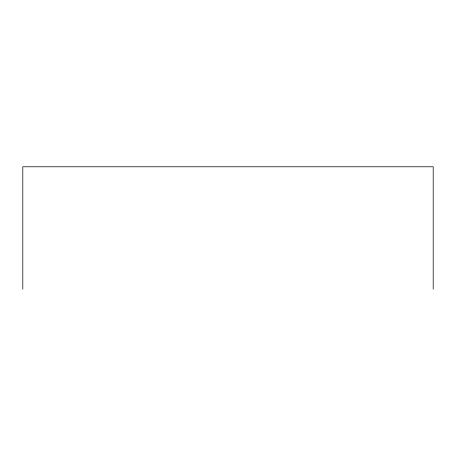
<?xml version="1.0" encoding="UTF-8"?>
<svg xmlns="http://www.w3.org/2000/svg" width="456" height="456" viewBox="0 0 456 456"><rect width="100%" height="100%" fill="white"/><g stroke="black" fill="none" stroke-linecap="round" stroke-linejoin="round"><path stroke-width="0.68" d="M433.2 289.224L433.2 166.776L22.8 166.776L22.8 289.224"/></g></svg>
